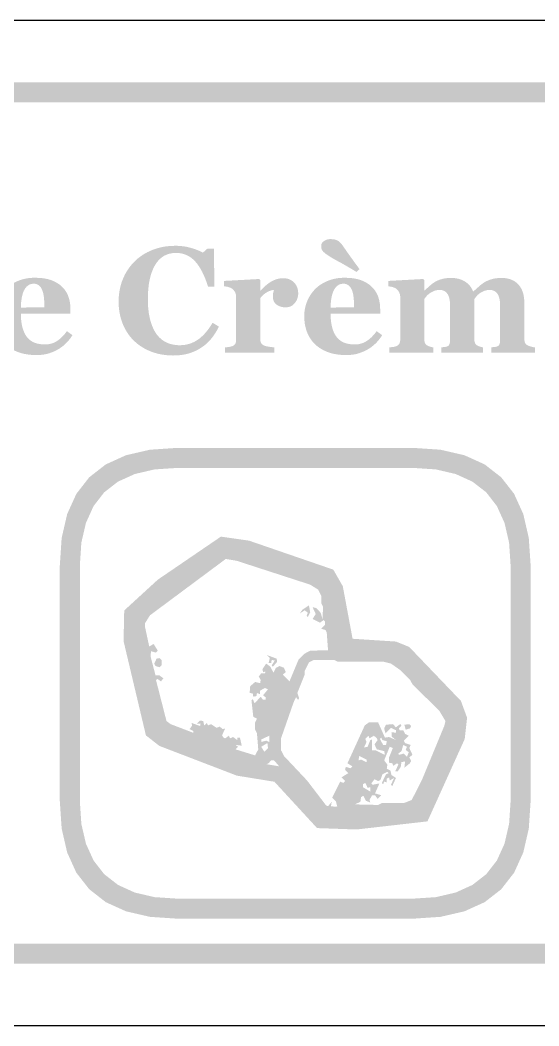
# Model space of a CAD drawing. Header units: millimetres. Extents: x 4 to 272, y 4 to 144.
# Drawn here: x 108.91 to 119.26, y 51.96 to 72.04 of the extents above; entities that cross this region are included whole.
import ezdxf

# ---------------------------------------------------------------- set-up
doc = ezdxf.new("R2010")
doc.units = ezdxf.units.MM
doc.layers.add('CUT', color=1, linetype='Continuous')
doc.layers.add('RASTER', color=7, linetype='Continuous')

msp = doc.modelspace()

# ---------------------------------------------------------------- hatches: boundary and pattern name
at = {"layer": 'RASTER'}
h = msp.add_hatch(color=7, dxfattribs=at)
h.paths.add_polyline_path([(73.2, 68.6), (73.234, 69.116), (73.338, 69.563), (73.509, 69.941), (73.75, 70.25), (74.059, 70.491), (74.438, 70.663), (74.884, 70.766), (75.4, 70.8), (132.6, 70.8), (133.116, 70.766), (133.563, 70.663), (133.941, 70.491), (134.25, 70.25), (134.491, 69.941), (134.663, 69.563), (134.766, 69.116), (134.8, 68.6), (134.8, 55.4), (134.766, 54.884), (134.663, 54.438), (134.491, 54.059), (134.25, 53.75), (133.941, 53.509), (133.563, 53.338), (133.116, 53.234), (132.6, 53.2), (75.4, 53.2), (74.884, 53.234), (74.438, 53.338), (74.059, 53.509), (73.75, 53.75), (73.509, 54.059), (73.338, 54.438), (73.234, 54.884), (73.2, 55.4)])
h.paths.add_polyline_path([(73.6, 68.6), (73.6, 55.4), (73.628, 54.978), (73.712, 54.613), (73.853, 54.303), (74.05, 54.05), (74.303, 53.853), (74.613, 53.712), (74.978, 53.628), (75.4, 53.6), (132.6, 53.6), (133.022, 53.628), (133.388, 53.712), (133.697, 53.853), (133.95, 54.05), (134.147, 54.303), (134.288, 54.613), (134.372, 54.978), (134.4, 55.4), (134.4, 68.6), (134.372, 69.022), (134.288, 69.387), (134.147, 69.697), (133.95, 69.95), (133.697, 70.147), (133.388, 70.288), (133.022, 70.372), (132.6, 70.4), (75.4, 70.4), (74.978, 70.372), (74.613, 70.288), (74.303, 70.147), (74.05, 69.95), (73.853, 69.697), (73.712, 69.387), (73.628, 69.022), (73.6, 68.6)], flags=0)
for points in [[(111.961, 65.344), (111.904, 65.345), (111.848, 65.349), (111.793, 65.355), (111.74, 65.363), (111.686, 65.373), (111.634, 65.386), (111.583, 65.401), (111.533, 65.418), (111.484, 65.438), (111.437, 65.459), (111.391, 65.483), (111.347, 65.509), (111.304, 65.537), (111.263, 65.567), (111.224, 65.599), (111.186, 65.633), (111.15, 65.668), (111.117, 65.706), (111.086, 65.745), (111.056, 65.787), (111.029, 65.83), (111.003, 65.876), (110.979, 65.924), (110.957, 65.973), (110.938, 66.025), (110.921, 66.077), (110.906, 66.131), (110.895, 66.186), (110.886, 66.243), (110.879, 66.3), (110.875, 66.359), (110.874, 66.42), (110.875, 66.479), (110.879, 66.538), (110.886, 66.596), (110.895, 66.652), (110.907, 66.708), (110.921, 66.762), (110.938, 66.815), (110.958, 66.867), (110.98, 66.918), (111.004, 66.967), (111.031, 67.014), (111.059, 67.059), (111.09, 67.103), (111.123, 67.145), (111.158, 67.185), (111.195, 67.224), (111.233, 67.26), (111.273, 67.294), (111.315, 67.325), (111.359, 67.355), (111.405, 67.383), (111.452, 67.408), (111.502, 67.432), (111.553, 67.453), (111.606, 67.472), (111.66, 67.489), (111.715, 67.503), (111.77, 67.514), (111.827, 67.523), (111.884, 67.529), (111.942, 67.533), (112.002, 67.534), (112.044, 67.534), (112.086, 67.532), (112.127, 67.528), (112.167, 67.524), (112.206, 67.518), (112.244, 67.511), (112.281, 67.502), (112.317, 67.493), (112.351, 67.482), (112.385, 67.471), (112.417, 67.46), (112.448, 67.448), (112.477, 67.436), (112.505, 67.424), (112.532, 67.411), (112.557, 67.398), (112.648, 67.479), (112.775, 67.479), (112.788, 66.72), (112.659, 66.72), (112.631, 66.804), (112.602, 66.882), (112.571, 66.954), (112.539, 67.021), (112.505, 67.082), (112.47, 67.137), (112.434, 67.186), (112.396, 67.23), (112.356, 67.268), (112.315, 67.301), (112.271, 67.329), (112.225, 67.352), (112.177, 67.369), (112.127, 67.382), (112.075, 67.39), (112.021, 67.392), (111.954, 67.388), (111.891, 67.377), (111.833, 67.358), (111.778, 67.332), (111.728, 67.297), (111.682, 67.256), (111.64, 67.207), (111.602, 67.15), (111.568, 67.086), (111.539, 67.016), (111.514, 66.94), (111.494, 66.858), (111.478, 66.77), (111.467, 66.676), (111.46, 66.576), (111.458, 66.469), (111.459, 66.409), (111.461, 66.35), (111.465, 66.294), (111.471, 66.24), (111.477, 66.188), (111.486, 66.139), (111.496, 66.092), (111.507, 66.047), (111.52, 66.004), (111.534, 65.963), (111.548, 65.925), (111.564, 65.889), (111.58, 65.855), (111.598, 65.822), (111.616, 65.793), (111.635, 65.765), (111.657, 65.738), (111.68, 65.713), (111.704, 65.69), (111.728, 65.668), (111.754, 65.649), (111.78, 65.631), (111.808, 65.615), (111.836, 65.601), (111.866, 65.589), (111.896, 65.579), (111.926, 65.57), (111.958, 65.562), (111.991, 65.557), (112.024, 65.553), (112.058, 65.55), (112.093, 65.549), (112.143, 65.551), (112.192, 65.556), (112.24, 65.565), (112.286, 65.577), (112.331, 65.593), (112.375, 65.612), (112.417, 65.635), (112.458, 65.661), (112.498, 65.69), (112.536, 65.724), (112.574, 65.76), (112.611, 65.801), (112.647, 65.845), (112.683, 65.892), (112.717, 65.943), (112.75, 65.998), (112.876, 65.921), (112.86, 65.89), (112.844, 65.859), (112.827, 65.829), (112.809, 65.799), (112.791, 65.771), (112.772, 65.743), (112.753, 65.717), (112.733, 65.691), (112.712, 65.666), (112.691, 65.642), (112.669, 65.618), (112.646, 65.596), (112.622, 65.575), (112.598, 65.554), (112.573, 65.534), (112.547, 65.516), (112.517, 65.496), (112.487, 65.478), (112.456, 65.46), (112.425, 65.444), (112.393, 65.429), (112.359, 65.415), (112.326, 65.402), (112.291, 65.39), (112.255, 65.379), (112.218, 65.37), (112.179, 65.362), (112.138, 65.356), (112.096, 65.351), (112.053, 65.347), (112.008, 65.345), (111.961, 65.344)], [(114.46, 66.585), (114.459, 66.558), (114.455, 66.531), (114.45, 66.505), (114.443, 66.481), (114.433, 66.456), (114.421, 66.433), (114.407, 66.411), (114.391, 66.39), (114.373, 66.37), (114.354, 66.353), (114.333, 66.338), (114.311, 66.326), (114.288, 66.317), (114.263, 66.311), (114.237, 66.307), (114.209, 66.305), (114.183, 66.306), (114.158, 66.309), (114.134, 66.313), (114.111, 66.319), (114.088, 66.326), (114.067, 66.336), (114.047, 66.347), (114.028, 66.359), (114.011, 66.374), (113.996, 66.39), (113.983, 66.407), (113.973, 66.426), (113.965, 66.447), (113.959, 66.47), (113.956, 66.494), (113.954, 66.519), (113.954, 66.532), (113.955, 66.543), (113.955, 66.554), (113.956, 66.565), (113.957, 66.574), (113.958, 66.583), (113.96, 66.591), (113.962, 66.599), (113.963, 66.606), (113.965, 66.613), (113.967, 66.62), (113.969, 66.627), (113.97, 66.633), (113.972, 66.64), (113.973, 66.646), (113.975, 66.652), (113.958, 66.651), (113.941, 66.648), (113.923, 66.644), (113.906, 66.639), (113.888, 66.633), (113.87, 66.625), (113.851, 66.616), (113.833, 66.606), (113.814, 66.594), (113.797, 66.582), (113.779, 66.568), (113.762, 66.554), (113.746, 66.539), (113.731, 66.523), (113.715, 66.506), (113.701, 66.488), (113.701, 65.684), (113.701, 65.672), (113.702, 65.66), (113.703, 65.648), (113.705, 65.637), (113.707, 65.627), (113.71, 65.617), (113.713, 65.608), (113.717, 65.599), (113.721, 65.591), (113.726, 65.583), (113.732, 65.576), (113.739, 65.569), (113.746, 65.563), (113.754, 65.557), (113.762, 65.551), (113.771, 65.546), (113.78, 65.543), (113.79, 65.539), (113.801, 65.535), (113.814, 65.532), (113.827, 65.528), (113.842, 65.525), (113.858, 65.522), (113.876, 65.519), (113.893, 65.517), (113.91, 65.514), (113.925, 65.512), (113.938, 65.511), (113.951, 65.509), (113.962, 65.508), (113.972, 65.507), (113.981, 65.507), (113.981, 65.4), (113.001, 65.4), (113.001, 65.507), (113.01, 65.508), (113.019, 65.509), (113.028, 65.509), (113.038, 65.51), (113.047, 65.511), (113.056, 65.513), (113.065, 65.514), (113.075, 65.515), (113.084, 65.516), (113.093, 65.518), (113.101, 65.519), (113.109, 65.521), (113.117, 65.523), (113.125, 65.525), (113.132, 65.527), (113.138, 65.529), (113.15, 65.533), (113.16, 65.538), (113.169, 65.543), (113.178, 65.549), (113.186, 65.556), (113.192, 65.563), (113.198, 65.571), (113.203, 65.579), (113.207, 65.587), (113.211, 65.597), (113.214, 65.607), (113.216, 65.618), (113.218, 65.629), (113.219, 65.641), (113.22, 65.653), (113.22, 65.667), (113.22, 66.519), (113.22, 66.532), (113.219, 66.545), (113.217, 66.557), (113.214, 66.569), (113.211, 66.581), (113.206, 66.592), (113.201, 66.603), (113.196, 66.614), (113.189, 66.624), (113.182, 66.633), (113.175, 66.643), (113.168, 66.651), (113.16, 66.659), (113.152, 66.667), (113.144, 66.674), (113.135, 66.68), (113.129, 66.685), (113.121, 66.689), (113.114, 66.693), (113.106, 66.696), (113.097, 66.7), (113.088, 66.703), (113.079, 66.707), (113.069, 66.71), (113.059, 66.712), (113.048, 66.715), (113.038, 66.717), (113.027, 66.719), (113.015, 66.721), (113.004, 66.723), (112.992, 66.724), (112.98, 66.726), (112.98, 66.833), (113.679, 66.871), (113.701, 66.849), (113.701, 66.636), (113.707, 66.636), (113.732, 66.665), (113.758, 66.692), (113.784, 66.717), (113.811, 66.741), (113.838, 66.763), (113.865, 66.784), (113.893, 66.803), (113.921, 66.82), (113.95, 66.836), (113.979, 66.849), (114.008, 66.861), (114.037, 66.87), (114.067, 66.877), (114.097, 66.883), (114.127, 66.886), (114.158, 66.887), (114.191, 66.886), (114.223, 66.882), (114.253, 66.875), (114.281, 66.866), (114.307, 66.854), (114.332, 66.839), (114.355, 66.822), (114.377, 66.803), (114.396, 66.781), (114.413, 66.757), (114.427, 66.733), (114.439, 66.706), (114.448, 66.678), (114.455, 66.649), (114.458, 66.618), (114.46, 66.585)], [(119.187, 65.4), (118.314, 65.4), (118.314, 65.507), (118.322, 65.508), (118.33, 65.509), (118.338, 65.51), (118.347, 65.511), (118.355, 65.512), (118.364, 65.513), (118.372, 65.514), (118.381, 65.514), (118.39, 65.515), (118.398, 65.516), (118.406, 65.518), (118.413, 65.519), (118.42, 65.521), (118.427, 65.524), (118.434, 65.526), (118.44, 65.529), (118.447, 65.533), (118.454, 65.537), (118.461, 65.543), (118.466, 65.548), (118.471, 65.555), (118.475, 65.562), (118.478, 65.57), (118.481, 65.578), (118.483, 65.587), (118.485, 65.596), (118.486, 65.607), (118.487, 65.617), (118.488, 65.629), (118.489, 65.641), (118.489, 65.653), (118.49, 65.667), (118.49, 66.351), (118.489, 66.387), (118.486, 66.421), (118.482, 66.453), (118.476, 66.483), (118.469, 66.51), (118.459, 66.535), (118.449, 66.557), (118.436, 66.577), (118.422, 66.595), (118.406, 66.61), (118.389, 66.623), (118.371, 66.634), (118.351, 66.642), (118.33, 66.648), (118.307, 66.651), (118.283, 66.652), (118.267, 66.652), (118.252, 66.651), (118.238, 66.65), (118.223, 66.647), (118.21, 66.645), (118.196, 66.641), (118.183, 66.637), (118.171, 66.633), (118.159, 66.628), (118.147, 66.622), (118.135, 66.616), (118.124, 66.611), (118.113, 66.604), (118.102, 66.598), (118.091, 66.591), (118.081, 66.584), (118.07, 66.576), (118.061, 66.568), (118.052, 66.561), (118.043, 66.553), (118.035, 66.545), (118.028, 66.537), (118.021, 66.53), (118.015, 66.522), (118.009, 66.515), (118.004, 66.507), (117.998, 66.5), (117.993, 66.494), (117.988, 66.487), (117.984, 66.481), (117.979, 66.475), (117.975, 66.469), (117.975, 65.683), (117.976, 65.67), (117.976, 65.658), (117.977, 65.646), (117.978, 65.635), (117.98, 65.625), (117.982, 65.615), (117.985, 65.606), (117.988, 65.597), (117.991, 65.589), (117.995, 65.581), (118, 65.574), (118.006, 65.568), (118.012, 65.561), (118.018, 65.555), (118.026, 65.55), (118.034, 65.545), (118.04, 65.542), (118.046, 65.539), (118.052, 65.536), (118.059, 65.533), (118.066, 65.53), (118.073, 65.527), (118.08, 65.524), (118.087, 65.522), (118.095, 65.519), (118.103, 65.517), (118.11, 65.515), (118.118, 65.513), (118.126, 65.511), (118.135, 65.509), (118.143, 65.508), (118.151, 65.507), (118.151, 65.4), (117.315, 65.4), (117.315, 65.507), (117.322, 65.508), (117.329, 65.508), (117.337, 65.509), (117.345, 65.51), (117.354, 65.511), (117.363, 65.512), (117.372, 65.513), (117.382, 65.514), (117.392, 65.515), (117.401, 65.517), (117.409, 65.518), (117.417, 65.52), (117.424, 65.522), (117.43, 65.524), (117.436, 65.526), (117.441, 65.529), (117.448, 65.533), (117.455, 65.538), (117.461, 65.543), (117.466, 65.549), (117.471, 65.555), (117.475, 65.561), (117.478, 65.568), (117.481, 65.576), (117.483, 65.584), (117.485, 65.593), (117.487, 65.603), (117.488, 65.614), (117.489, 65.626), (117.49, 65.638), (117.49, 65.652), (117.49, 65.667), (117.49, 66.351), (117.49, 66.387), (117.487, 66.421), (117.483, 66.453), (117.477, 66.483), (117.47, 66.51), (117.46, 66.535), (117.45, 66.557), (117.437, 66.577), (117.423, 66.595), (117.407, 66.61), (117.39, 66.623), (117.372, 66.634), (117.352, 66.642), (117.331, 66.648), (117.308, 66.651), (117.284, 66.652), (117.268, 66.652), (117.253, 66.651), (117.239, 66.65), (117.224, 66.647), (117.211, 66.645), (117.197, 66.641), (117.184, 66.637), (117.172, 66.633), (117.16, 66.628), (117.148, 66.622), (117.136, 66.616), (117.125, 66.611), (117.114, 66.604), (117.103, 66.598), (117.092, 66.591), (117.082, 66.584), (117.071, 66.576), (117.062, 66.568), (117.053, 66.561), (117.044, 66.553), (117.036, 66.545), (117.029, 66.537), (117.022, 66.53), (117.016, 66.522), (117.01, 66.515), (117.005, 66.507), (116.999, 66.5), (116.994, 66.494), (116.989, 66.487), (116.985, 66.481), (116.98, 66.475), (116.976, 66.469), (116.976, 65.683), (116.977, 65.67), (116.977, 65.658), (116.978, 65.647), (116.98, 65.636), (116.981, 65.625), (116.984, 65.616), (116.986, 65.606), (116.99, 65.598), (116.993, 65.59), (116.997, 65.582), (117.002, 65.575), (117.008, 65.568), (117.014, 65.561), (117.021, 65.555), (117.028, 65.55), (117.036, 65.545), (117.042, 65.542), (117.049, 65.539), (117.055, 65.536), (117.061, 65.533), (117.068, 65.53), (117.075, 65.527), (117.082, 65.524), (117.09, 65.522), (117.097, 65.519), (117.105, 65.517), (117.113, 65.515), (117.121, 65.513), (117.129, 65.511), (117.137, 65.509), (117.145, 65.508), (117.154, 65.507), (117.154, 65.4), (116.276, 65.4), (116.276, 65.507), (116.286, 65.508), (116.295, 65.508), (116.304, 65.509), (116.314, 65.51), (116.323, 65.511), (116.332, 65.512), (116.342, 65.513), (116.351, 65.514), (116.36, 65.515), (116.368, 65.517), (116.377, 65.518), (116.385, 65.52), (116.393, 65.522), (116.4, 65.524), (116.407, 65.526), (116.414, 65.529), (116.425, 65.534), (116.435, 65.539), (116.445, 65.544), (116.453, 65.55), (116.461, 65.557), (116.468, 65.564), (116.473, 65.571), (116.478, 65.579), (116.482, 65.588), (116.486, 65.597), (116.489, 65.607), (116.491, 65.618), (116.493, 65.629), (116.495, 65.641), (116.496, 65.653), (116.496, 65.667), (116.496, 66.519), (116.495, 66.531), (116.494, 66.542), (116.492, 66.554), (116.49, 66.565), (116.486, 66.577), (116.482, 66.588), (116.477, 66.599), (116.471, 66.611), (116.465, 66.622), (116.458, 66.632), (116.451, 66.641), (116.443, 66.65), (116.436, 66.659), (116.428, 66.667), (116.42, 66.674), (116.411, 66.68), (116.404, 66.685), (116.397, 66.689), (116.389, 66.693), (116.381, 66.696), (116.372, 66.7), (116.364, 66.703), (116.354, 66.707), (116.344, 66.71), (116.334, 66.712), (116.324, 66.715), (116.313, 66.717), (116.302, 66.719), (116.291, 66.721), (116.279, 66.723), (116.268, 66.724), (116.256, 66.726), (116.256, 66.833), (116.954, 66.871), (116.976, 66.849), (116.976, 66.642), (116.982, 66.642), (116.993, 66.652), (117.004, 66.661), (117.015, 66.672), (117.027, 66.682), (117.039, 66.693), (117.052, 66.705), (117.066, 66.717), (117.08, 66.729), (117.094, 66.742), (117.107, 66.753), (117.121, 66.764), (117.134, 66.775), (117.148, 66.785), (117.16, 66.794), (117.173, 66.803), (117.186, 66.811), (117.2, 66.819), (117.215, 66.827), (117.231, 66.835), (117.248, 66.843), (117.266, 66.85), (117.284, 66.857), (117.304, 66.863), (117.325, 66.869), (117.346, 66.875), (117.368, 66.879), (117.391, 66.884), (117.414, 66.887), (117.437, 66.889), (117.461, 66.891), (117.486, 66.892), (117.511, 66.893), (117.552, 66.892), (117.591, 66.888), (117.629, 66.882), (117.664, 66.875), (117.698, 66.864), (117.731, 66.852), (117.761, 66.837), (117.79, 66.82), (117.817, 66.801), (117.842, 66.781), (117.865, 66.759), (117.886, 66.736), (117.905, 66.711), (117.921, 66.685), (117.936, 66.657), (117.949, 66.628), (117.962, 66.628), (117.973, 66.638), (117.985, 66.648), (117.997, 66.659), (118.009, 66.671), (118.023, 66.682), (118.037, 66.695), (118.051, 66.707), (118.066, 66.721), (118.081, 66.734), (118.096, 66.746), (118.111, 66.758), (118.125, 66.769), (118.139, 66.779), (118.153, 66.789), (118.166, 66.798), (118.179, 66.806), (118.194, 66.815), (118.209, 66.824), (118.226, 66.832), (118.244, 66.84), (118.263, 66.847), (118.282, 66.855), (118.303, 66.861), (118.325, 66.868), (118.347, 66.874), (118.37, 66.879), (118.393, 66.883), (118.416, 66.886), (118.44, 66.889), (118.465, 66.891), (118.489, 66.892), (118.514, 66.893), (118.568, 66.891), (118.619, 66.885), (118.666, 66.874), (118.71, 66.86), (118.751, 66.842), (118.789, 66.819), (118.824, 66.793), (118.855, 66.762), (118.883, 66.728), (118.907, 66.69), (118.928, 66.649), (118.945, 66.604), (118.958, 66.556), (118.967, 66.505), (118.972, 66.45), (118.974, 66.392), (118.974, 65.68), (118.975, 65.667), (118.975, 65.654), (118.977, 65.642), (118.978, 65.631), (118.981, 65.62), (118.983, 65.61), (118.987, 65.601), (118.99, 65.593), (118.995, 65.585), (119, 65.577), (119.006, 65.57), (119.013, 65.564), (119.021, 65.557), (119.029, 65.552), (119.039, 65.547), (119.049, 65.542), (119.055, 65.54), (119.061, 65.537), (119.068, 65.534), (119.075, 65.532), (119.083, 65.529), (119.09, 65.527), (119.098, 65.524), (119.107, 65.522), (119.116, 65.519), (119.125, 65.517), (119.134, 65.515), (119.144, 65.513), (119.154, 65.511), (119.165, 65.509), (119.176, 65.508), (119.187, 65.507)]]:
    msp.add_hatch(color=7, dxfattribs=at).paths.add_polyline_path(points)
h = msp.add_hatch(color=7, dxfattribs=at)
h.paths.add_polyline_path([(116.135, 65.75), (116.122, 65.729), (116.109, 65.709), (116.094, 65.689), (116.079, 65.669), (116.063, 65.649), (116.047, 65.63), (116.03, 65.611), (116.012, 65.593), (115.993, 65.574), (115.974, 65.557), (115.955, 65.54), (115.934, 65.524), (115.913, 65.508), (115.892, 65.494), (115.87, 65.479), (115.847, 65.466), (115.822, 65.452), (115.798, 65.44), (115.773, 65.428), (115.748, 65.417), (115.723, 65.407), (115.698, 65.398), (115.673, 65.389), (115.648, 65.382), (115.623, 65.375), (115.596, 65.369), (115.569, 65.364), (115.541, 65.36), (115.511, 65.357), (115.481, 65.355), (115.45, 65.354), (115.418, 65.353), (115.364, 65.354), (115.313, 65.357), (115.263, 65.362), (115.216, 65.369), (115.17, 65.377), (115.126, 65.388), (115.084, 65.4), (115.043, 65.415), (115.005, 65.431), (114.968, 65.448), (114.933, 65.467), (114.9, 65.487), (114.868, 65.508), (114.838, 65.531), (114.81, 65.555), (114.783, 65.58), (114.759, 65.607), (114.735, 65.635), (114.714, 65.663), (114.694, 65.694), (114.676, 65.725), (114.659, 65.757), (114.644, 65.791), (114.63, 65.826), (114.619, 65.861), (114.608, 65.898), (114.6, 65.935), (114.592, 65.973), (114.587, 66.012), (114.583, 66.051), (114.581, 66.091), (114.58, 66.132), (114.581, 66.17), (114.583, 66.206), (114.588, 66.243), (114.594, 66.279), (114.601, 66.314), (114.611, 66.35), (114.622, 66.384), (114.635, 66.419), (114.649, 66.453), (114.665, 66.485), (114.682, 66.517), (114.701, 66.548), (114.721, 66.578), (114.743, 66.607), (114.766, 66.635), (114.791, 66.663), (114.816, 66.688), (114.844, 66.712), (114.873, 66.735), (114.903, 66.757), (114.936, 66.777), (114.969, 66.796), (115.005, 66.814), (115.042, 66.831), (115.08, 66.846), (115.12, 66.859), (115.161, 66.87), (115.203, 66.879), (115.246, 66.887), (115.29, 66.892), (115.335, 66.895), (115.381, 66.896), (115.431, 66.895), (115.479, 66.892), (115.525, 66.889), (115.568, 66.883), (115.609, 66.876), (115.648, 66.868), (115.684, 66.857), (115.718, 66.846), (115.75, 66.833), (115.781, 66.819), (115.811, 66.803), (115.839, 66.786), (115.865, 66.769), (115.89, 66.75), (115.914, 66.729), (115.936, 66.708), (115.956, 66.687), (115.975, 66.664), (115.993, 66.641), (116.008, 66.617), (116.023, 66.592), (116.036, 66.566), (116.048, 66.539), (116.058, 66.511), (116.067, 66.483), (116.075, 66.454), (116.081, 66.424), (116.086, 66.395), (116.091, 66.365), (116.094, 66.335), (116.095, 66.304), (116.096, 66.273), (116.096, 66.178), (115.106, 66.178), (115.108, 66.105), (115.113, 66.037), (115.122, 65.973), (115.135, 65.913), (115.151, 65.859), (115.171, 65.808), (115.194, 65.762), (115.221, 65.721), (115.252, 65.684), (115.288, 65.652), (115.327, 65.625), (115.371, 65.603), (115.419, 65.586), (115.472, 65.574), (115.528, 65.567), (115.589, 65.564), (115.623, 65.565), (115.656, 65.569), (115.688, 65.575), (115.72, 65.583), (115.75, 65.594), (115.78, 65.606), (115.809, 65.622), (115.837, 65.64), (115.864, 65.659), (115.89, 65.68), (115.915, 65.702), (115.938, 65.725), (115.961, 65.75), (115.983, 65.775), (116.004, 65.802), (116.024, 65.831)])
h.paths.add_polyline_path([(115.576, 66.307), (115.576, 66.329), (115.575, 66.351), (115.575, 66.373), (115.574, 66.396), (115.572, 66.418), (115.571, 66.441), (115.569, 66.464), (115.567, 66.487), (115.565, 66.509), (115.562, 66.531), (115.559, 66.551), (115.555, 66.571), (115.551, 66.589), (115.547, 66.606), (115.542, 66.623), (115.536, 66.638), (115.53, 66.654), (115.523, 66.67), (115.515, 66.685), (115.507, 66.698), (115.498, 66.711), (115.489, 66.722), (115.479, 66.732), (115.468, 66.742), (115.457, 66.75), (115.445, 66.757), (115.433, 66.763), (115.419, 66.768), (115.405, 66.772), (115.391, 66.775), (115.375, 66.776), (115.359, 66.777), (115.332, 66.775), (115.306, 66.77), (115.281, 66.761), (115.258, 66.748), (115.236, 66.732), (115.215, 66.713), (115.197, 66.689), (115.179, 66.663), (115.163, 66.632), (115.149, 66.597), (115.137, 66.558), (115.127, 66.515), (115.119, 66.468), (115.112, 66.416), (115.108, 66.361), (115.106, 66.301)], flags=0)
h.paths.add_polyline_path([(115.684, 67.068), (115.623, 67.013), (115.564, 67.048), (115.509, 67.081), (115.457, 67.111), (115.409, 67.139), (115.365, 67.164), (115.325, 67.187), (115.289, 67.207), (115.256, 67.224), (115.225, 67.241), (115.196, 67.257), (115.168, 67.273), (115.141, 67.288), (115.115, 67.304), (115.09, 67.319), (115.067, 67.335), (115.044, 67.35), (115.028, 67.361), (115.012, 67.372), (114.998, 67.383), (114.985, 67.394), (114.974, 67.404), (114.964, 67.414), (114.955, 67.423), (114.947, 67.432), (114.94, 67.442), (114.934, 67.453), (114.929, 67.464), (114.925, 67.477), (114.922, 67.491), (114.92, 67.506), (114.919, 67.522), (114.918, 67.539), (114.919, 67.552), (114.922, 67.564), (114.926, 67.576), (114.932, 67.588), (114.94, 67.599), (114.95, 67.61), (114.961, 67.62), (114.975, 67.629), (114.989, 67.638), (115.004, 67.646), (115.019, 67.653), (115.034, 67.658), (115.051, 67.662), (115.067, 67.665), (115.084, 67.667), (115.101, 67.668), (115.123, 67.667), (115.144, 67.666), (115.163, 67.664), (115.182, 67.661), (115.199, 67.657), (115.215, 67.652), (115.23, 67.647), (115.243, 67.64), (115.257, 67.633), (115.271, 67.622), (115.285, 67.61), (115.3, 67.596), (115.315, 67.579), (115.331, 67.56), (115.347, 67.539), (115.364, 67.515), (115.376, 67.497), (115.39, 67.477), (115.405, 67.456), (115.42, 67.433), (115.437, 67.409), (115.455, 67.384), (115.474, 67.357), (115.495, 67.328), (115.516, 67.299), (115.538, 67.269), (115.56, 67.237), (115.583, 67.205), (115.608, 67.172), (115.632, 67.139), (115.658, 67.104), (115.684, 67.068)])
h = msp.add_hatch(color=7, dxfattribs=at)
h.paths.add_polyline_path([(109.952, 65.75), (109.939, 65.729), (109.925, 65.709), (109.911, 65.689), (109.896, 65.669), (109.88, 65.649), (109.864, 65.63), (109.846, 65.611), (109.829, 65.593), (109.81, 65.574), (109.791, 65.557), (109.771, 65.54), (109.751, 65.524), (109.73, 65.508), (109.709, 65.494), (109.687, 65.479), (109.664, 65.466), (109.639, 65.452), (109.615, 65.44), (109.59, 65.428), (109.565, 65.417), (109.54, 65.407), (109.515, 65.398), (109.49, 65.389), (109.465, 65.382), (109.44, 65.375), (109.413, 65.369), (109.386, 65.364), (109.357, 65.36), (109.328, 65.357), (109.298, 65.355), (109.267, 65.354), (109.235, 65.353), (109.181, 65.354), (109.13, 65.357), (109.08, 65.362), (109.033, 65.369), (108.987, 65.377), (108.943, 65.388), (108.901, 65.4), (108.86, 65.415), (108.822, 65.431), (108.785, 65.448), (108.75, 65.467), (108.717, 65.487), (108.685, 65.508), (108.655, 65.531), (108.627, 65.555), (108.6, 65.58), (108.576, 65.607), (108.552, 65.635), (108.531, 65.663), (108.511, 65.694), (108.492, 65.725), (108.476, 65.757), (108.461, 65.791), (108.447, 65.826), (108.435, 65.861), (108.425, 65.898), (108.416, 65.935), (108.409, 65.973), (108.404, 66.012), (108.4, 66.051), (108.398, 66.091), (108.397, 66.132), (108.398, 66.17), (108.4, 66.206), (108.404, 66.243), (108.41, 66.279), (108.418, 66.314), (108.428, 66.35), (108.439, 66.384), (108.452, 66.419), (108.466, 66.453), (108.482, 66.485), (108.499, 66.517), (108.518, 66.548), (108.538, 66.578), (108.56, 66.607), (108.583, 66.635), (108.608, 66.663), (108.633, 66.688), (108.661, 66.712), (108.69, 66.735), (108.72, 66.757), (108.752, 66.777), (108.786, 66.796), (108.822, 66.814), (108.859, 66.831), (108.897, 66.846), (108.937, 66.859), (108.978, 66.87), (109.019, 66.879), (109.062, 66.887), (109.106, 66.892), (109.152, 66.895), (109.198, 66.896), (109.248, 66.895), (109.296, 66.892), (109.342, 66.889), (109.385, 66.883), (109.426, 66.876), (109.464, 66.868), (109.501, 66.857), (109.535, 66.846), (109.567, 66.833), (109.598, 66.819), (109.627, 66.803), (109.655, 66.786), (109.682, 66.769), (109.707, 66.75), (109.731, 66.729), (109.753, 66.708), (109.773, 66.687), (109.792, 66.664), (109.809, 66.641), (109.825, 66.617), (109.84, 66.592), (109.853, 66.566), (109.865, 66.539), (109.875, 66.511), (109.884, 66.483), (109.891, 66.454), (109.898, 66.424), (109.903, 66.395), (109.907, 66.365), (109.91, 66.335), (109.912, 66.304), (109.913, 66.273), (109.913, 66.178), (108.923, 66.178), (108.924, 66.105), (108.93, 66.037), (108.939, 65.973), (108.952, 65.913), (108.968, 65.859), (108.988, 65.808), (109.011, 65.762), (109.038, 65.721), (109.069, 65.684), (109.105, 65.652), (109.144, 65.625), (109.188, 65.603), (109.236, 65.586), (109.289, 65.574), (109.345, 65.567), (109.406, 65.564), (109.44, 65.565), (109.473, 65.569), (109.505, 65.575), (109.537, 65.583), (109.567, 65.594), (109.597, 65.606), (109.626, 65.622), (109.654, 65.64), (109.681, 65.659), (109.706, 65.68), (109.731, 65.702), (109.755, 65.725), (109.778, 65.75), (109.8, 65.775), (109.821, 65.802), (109.841, 65.831)])
h.paths.add_polyline_path([(109.393, 66.307), (109.393, 66.329), (109.392, 66.351), (109.392, 66.373), (109.391, 66.396), (109.389, 66.418), (109.388, 66.441), (109.386, 66.464), (109.384, 66.487), (109.382, 66.509), (109.379, 66.531), (109.376, 66.551), (109.372, 66.571), (109.368, 66.589), (109.363, 66.606), (109.359, 66.623), (109.353, 66.638), (109.347, 66.654), (109.34, 66.67), (109.332, 66.685), (109.324, 66.698), (109.315, 66.711), (109.306, 66.722), (109.296, 66.732), (109.285, 66.742), (109.274, 66.75), (109.262, 66.757), (109.25, 66.763), (109.236, 66.768), (109.222, 66.772), (109.208, 66.775), (109.192, 66.776), (109.176, 66.777), (109.149, 66.775), (109.122, 66.77), (109.098, 66.761), (109.075, 66.748), (109.053, 66.732), (109.032, 66.713), (109.013, 66.689), (108.996, 66.663), (108.98, 66.632), (108.966, 66.597), (108.954, 66.558), (108.944, 66.515), (108.936, 66.468), (108.929, 66.416), (108.925, 66.361), (108.923, 66.301)], flags=0)
h = msp.add_hatch(color=7, dxfattribs=at)
h.paths.add_polyline_path([(109.7, 61.15), (109.737, 61.701), (109.847, 62.178), (110.03, 62.582), (110.287, 62.912), (110.618, 63.17), (111.022, 63.353), (111.499, 63.463), (112.05, 63.5), (116.75, 63.5), (117.301, 63.463), (117.778, 63.353), (118.182, 63.17), (118.513, 62.912), (118.77, 62.582), (118.953, 62.178), (119.063, 61.701), (119.1, 61.15), (119.1, 56.45), (119.063, 55.899), (118.953, 55.422), (118.77, 55.018), (118.512, 54.687), (118.182, 54.43), (117.778, 54.247), (117.301, 54.137), (116.75, 54.1), (112.05, 54.1), (111.499, 54.137), (111.022, 54.247), (110.618, 54.43), (110.288, 54.688), (110.03, 55.018), (109.847, 55.422), (109.737, 55.899), (109.7, 56.45)])
h.paths.add_polyline_path([(110.1, 61.15), (110.1, 56.45), (110.13, 55.993), (110.222, 55.597), (110.374, 55.262), (110.587, 54.988), (110.862, 54.774), (111.197, 54.622), (111.593, 54.53), (112.05, 54.5), (116.75, 54.5), (117.207, 54.53), (117.603, 54.622), (117.938, 54.774), (118.213, 54.988), (118.426, 55.262), (118.578, 55.597), (118.67, 55.993), (118.7, 56.45), (118.7, 61.15), (118.67, 61.607), (118.578, 62.003), (118.426, 62.338), (118.213, 62.613), (117.938, 62.826), (117.603, 62.978), (117.207, 63.07), (116.75, 63.1), (112.05, 63.1), (111.593, 63.07), (111.197, 62.978), (110.862, 62.826), (110.587, 62.613), (110.374, 62.338), (110.222, 62.003), (110.13, 61.607), (110.1, 61.15)], flags=0)
h = msp.add_hatch(color=7, dxfattribs=at)
h.paths.add_polyline_path([(112.916, 61.728), (113.48, 61.647), (115.16, 61.069), (115.35, 60.737), (115.545, 59.689), (116.41, 59.633), (116.675, 59.526), (117.708, 58.448), (117.831, 58.113), (117.784, 57.688), (117.04, 56.043), (115.622, 55.881), (114.836, 55.909), (113.985, 56.834), (113.235, 56.956), (111.687, 57.55), (111.419, 57.76), (110.973, 59.641), (110.986, 60.254), (111.657, 60.869)])
h.paths.add_polyline_path([(112.994, 61.393), (111.856, 60.618), (111.303, 60.111), (111.294, 59.676), (111.705, 57.943), (111.847, 57.831), (113.319, 57.267), (114.146, 57.132), (114.981, 56.224), (115.609, 56.201), (116.823, 56.34), (117.471, 57.773), (117.505, 58.073), (117.43, 58.274), (116.491, 59.255), (116.338, 59.317), (115.276, 59.386), (115.045, 60.625), (114.942, 60.806), (113.405, 61.335), (112.994, 61.393)], flags=0)
h = msp.add_hatch(color=7, dxfattribs=at)
h.paths.add_polyline_path([(113.024, 61.491), (113.087, 61.502), (113.6, 61.355), (114.809, 60.952), (115.004, 60.853), (115.139, 60.586), (115.311, 59.439), (116.312, 59.413), (116.47, 59.351), (116.763, 59.094), (116.887, 58.925), (117.422, 58.398), (117.532, 58.251), (117.595, 58.13), (117.595, 57.91), (116.873, 56.25), (116.605, 56.188), (115.726, 56.151), (115.652, 56.114), (114.993, 56.114), (114.725, 56.36), (114.674, 56.455), (114.505, 56.616), (114.454, 56.712), (113.977, 57.261), (113.919, 57.261), (113.867, 57.203), (113.673, 57.104), (113.453, 57.141), (111.914, 57.727), (111.72, 57.826), (111.646, 57.899), (111.547, 58.167), (111.327, 59.266), (111.218, 59.633), (111.181, 60.036), (111.28, 60.23), (111.39, 60.34), (112.709, 61.33)])
h.paths.add_polyline_path([(113.013, 61.282), (111.5, 60.157), (111.401, 59.999), (111.401, 59.926), (111.485, 59.534), (111.573, 59.585), (111.657, 59.45), (111.621, 59.413), (111.522, 59.439), (111.511, 59.34), (111.61, 58.962), (111.683, 58.962), (111.767, 58.9), (111.72, 58.837), (111.646, 58.889), (111.621, 58.863), (111.83, 58.046), (111.914, 57.984), (112.365, 57.811), (112.365, 57.848), (112.291, 57.885), (112.343, 57.958), (112.328, 58.009), (112.5, 57.947), (112.511, 57.995), (112.438, 57.995), (112.5, 58.057), (112.563, 58.046), (112.585, 57.958), (112.636, 58.009), (112.658, 57.958), (112.72, 57.984), (112.83, 57.91), (112.892, 57.936), (112.951, 57.885), (113.002, 57.899), (112.94, 57.764), (112.966, 57.716), (113.002, 57.701), (113.076, 57.753), (113.098, 57.701), (113.16, 57.727), (113.244, 57.665), (113.244, 57.716), (113.296, 57.716), (113.332, 57.555), (113.208, 57.569), (113.259, 57.533), (113.208, 57.481), (113.6, 57.36), (113.662, 57.481), (113.636, 57.8), (113.6, 57.874), (113.6, 58.02), (113.636, 58.093), (113.563, 58.13), (113.526, 58.46), (113.552, 58.486), (113.589, 58.398), (113.71, 58.533), (113.757, 58.471), (113.809, 58.471), (113.809, 58.522), (113.757, 58.559), (113.856, 58.68), (113.794, 58.706), (113.699, 58.654), (113.699, 58.581), (113.636, 58.607), (113.625, 58.544), (113.563, 58.533), (113.552, 58.596), (113.49, 58.607), (113.501, 58.742), (113.6, 58.826), (113.699, 58.801), (113.71, 58.863), (113.673, 58.936), (113.721, 58.999), (113.794, 58.999), (113.809, 59.035), (113.757, 59.021), (113.746, 59.083), (113.82, 59.193), (113.904, 59.131), (113.966, 59.01), (114.014, 59.109), (114.087, 59.145), (114.175, 59.109), (114.212, 59.021), (114.15, 58.973), (114.285, 58.837), (114.468, 59.277), (114.578, 59.387), (114.699, 59.45), (115.055, 59.461), (115.029, 59.816), (115.004, 59.864), (114.919, 59.889), (114.993, 59.963), (114.993, 60.036), (114.967, 60.062), (114.894, 60.01), (114.747, 60.084), (114.809, 60.183), (114.747, 60.318), (114.82, 60.303), (114.908, 60.208), (114.945, 60.084), (114.956, 60.329), (114.919, 60.402), (114.919, 60.549), (114.857, 60.67), (114.699, 60.769), (113.233, 61.245)], flags=0)
h.paths.add_polyline_path([(114.674, 60.355), (114.699, 60.219), (114.652, 60.12), (114.626, 60.146), (114.652, 60.208), (114.589, 60.256), (114.49, 60.194), (114.542, 60.267)], flags=0)
h.paths.add_polyline_path([(113.831, 59.365), (114.029, 59.292), (114.04, 59.23), (113.955, 59.131), (113.93, 59.156), (113.992, 59.255), (113.93, 59.266), (113.919, 59.204), (113.867, 59.204), (113.893, 59.303)], flags=0)
h.paths.add_polyline_path([(111.632, 59.292), (111.694, 59.303), (111.731, 59.266), (111.731, 59.156), (111.694, 59.12), (111.61, 59.145), (111.584, 59.193)], flags=0)
h.paths.add_polyline_path([(114.773, 59.266), (114.674, 59.219), (114.589, 59.046), (114.589, 58.973), (114.443, 58.607), (114.479, 58.497), (114.454, 58.471), (114.417, 58.522), (114.369, 58.423), (114.113, 57.69), (114.113, 57.47), (114.175, 57.349), (114.637, 56.858), (115.018, 56.36), (115.055, 56.345), (115.128, 56.433), (115.113, 56.345), (115.212, 56.334), (115.238, 56.345), (115.212, 56.444), (115.139, 56.517), (115.297, 56.836), (115.359, 56.811), (115.396, 56.847), (115.322, 56.921), (115.458, 57.005), (115.396, 57.067), (115.407, 57.13), (115.506, 57.104), (115.542, 57.141), (115.443, 57.203), (115.788, 57.958), (115.872, 58.02), (116.055, 58.02), (116.191, 57.716), (116.275, 57.727), (116.411, 57.665), (116.323, 57.738), (116.323, 57.826), (116.411, 57.811), (116.411, 57.863), (116.312, 57.91), (116.202, 57.8), (116.176, 57.899), (116.213, 57.973), (116.349, 57.984), (116.411, 57.921), (116.495, 57.984), (116.521, 57.958), (116.47, 57.899), (116.484, 57.863), (116.557, 57.863), (116.594, 57.789), (116.667, 57.753), (116.568, 57.654), (116.594, 57.606), (116.704, 57.569), (116.678, 57.507), (116.741, 57.371), (116.678, 57.324), (116.715, 57.25), (116.689, 57.203), (116.579, 57.115), (116.594, 57.24), (116.521, 57.225), (116.506, 57.13), (116.448, 57.042), (116.396, 57.042), (116.459, 57.177), (116.433, 57.203), (116.36, 57.152), (116.338, 57.203), (116.275, 57.214), (116.275, 57.324), (116.349, 57.507), (116.286, 57.533), (116.176, 57.261), (116.239, 57.177), (116.228, 57.093), (116.301, 57.056), (116.323, 56.968), (116.411, 56.91), (116.338, 56.748), (116.312, 56.774), (116.374, 56.91), (116.286, 56.858), (116.275, 56.921), (116.228, 56.895), (116.228, 56.822), (116.176, 56.836), (116.154, 56.785), (116.129, 56.811), (116.213, 56.983), (116.264, 57.005), (116.239, 57.031), (116.14, 56.983), (116.103, 56.873), (116.055, 56.847), (115.982, 56.884), (115.92, 56.8), (115.945, 56.774), (116.081, 56.8), (115.993, 56.602), (116.118, 56.565), (116.044, 56.492), (115.993, 56.565), (115.934, 56.565), (115.883, 56.47), (115.898, 56.419), (115.81, 56.455), (115.762, 56.554), (115.715, 56.528), (115.7, 56.433), (115.59, 56.382), (116.055, 56.371), (116.129, 56.408), (116.568, 56.408), (116.726, 56.47), (116.935, 56.884), (117.375, 57.947), (117.4, 58.046), (117.276, 58.251), (116.741, 58.779), (116.689, 58.874), (116.506, 59.057), (116.312, 59.193), (116.165, 59.23), (115.249, 59.23), (115.176, 59.266)], flags=0)
h.paths.add_polyline_path([(116.579, 57.973), (116.678, 57.984), (116.715, 57.947), (116.689, 57.899), (116.605, 57.874)], flags=0)
h.paths.add_polyline_path([(113.882, 57.753), (113.721, 57.679), (113.721, 57.628), (113.82, 57.654), (113.882, 57.628)], flags=0)
h.paths.add_polyline_path([(115.861, 57.753), (115.799, 57.69), (115.824, 57.628), (115.773, 57.518), (115.846, 57.533), (115.898, 57.665), (115.934, 57.679), (115.934, 57.459), (116.008, 57.459), (116.191, 57.371), (116.176, 57.445), (116.03, 57.481), (115.982, 57.58), (116.044, 57.665), (116.03, 57.701), (115.971, 57.753), (115.883, 57.701)], flags=0)
h.paths.add_polyline_path([(116.118, 57.716), (116.092, 57.69), (116.154, 57.569), (116.213, 57.569), (116.228, 57.643), (116.14, 57.665)], flags=0)
h.paths.add_polyline_path([(113.845, 57.606), (113.721, 57.533), (113.783, 57.434), (113.856, 57.507)], flags=0)
h.paths.add_polyline_path([(116.557, 57.569), (116.521, 57.445), (116.459, 57.397), (116.47, 57.371), (116.568, 57.397), (116.631, 57.335), (116.667, 57.423), (116.605, 57.47), (116.631, 57.533)], flags=0)
h.paths.add_polyline_path([(115.678, 57.349), (115.663, 57.261), (115.715, 57.276), (115.824, 57.225), (115.824, 57.276)], flags=0)
h.paths.add_polyline_path([(115.799, 56.811), (115.751, 56.785), (115.751, 56.726), (115.898, 56.638), (115.898, 56.726), (115.846, 56.712)], flags=0)

# ---------------------------------------------------------------- linework, layer by layer
at = {"layer": 'CUT'}
for points in [[(74.999, 72.04), (133.001, 72.04)], [(133.001, 51.96), (74.999, 51.96)]]:
    msp.add_lwpolyline(points, dxfattribs=at)

doc.saveas('drawing.dxf')
